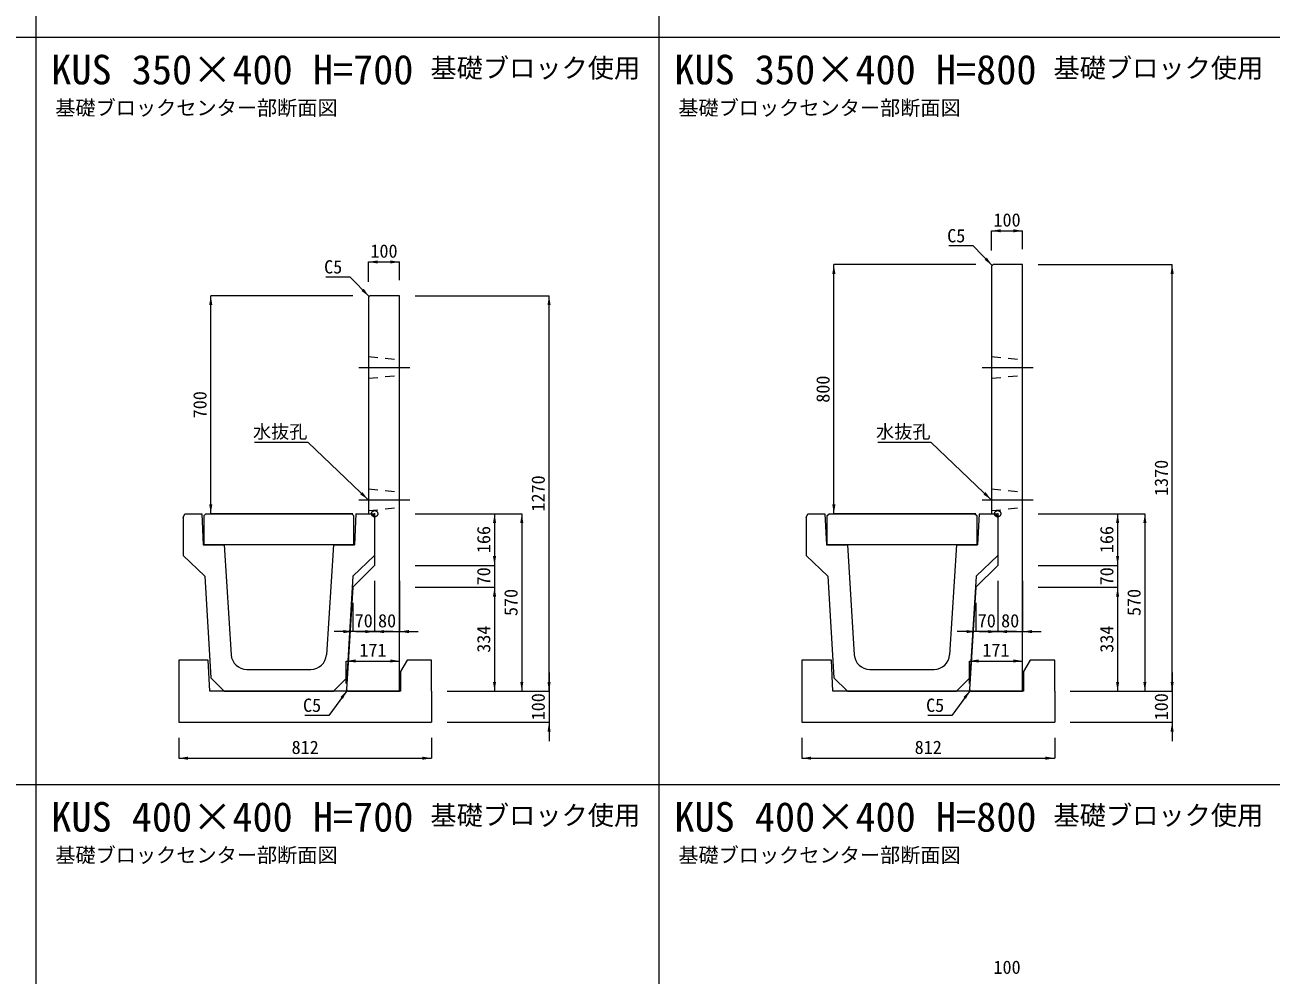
# Model space of a CAD drawing. Units: millimetres at full size, sheet at 1:40. Extents: x 86 to 35886, y -15691 to 10257.
# Drawn here: x 9252 to 13252, y -11902 to -8851 of the extents above; entities that cross this region are included whole.
import ezdxf
from ezdxf.enums import TextEntityAlignment as Align

# ---------------------------------------------------------------- set-up
doc = ezdxf.new("R2010")
doc.units = ezdxf.units.MM
doc.header["$LTSCALE"] = 40
doc.header["$PDMODE"] = 32
doc.header["$PDSIZE"] = 20
doc.linetypes.add('USER1', pattern=[28.575, 19.05, -3.175, 3.175, -3.175])
doc.linetypes.add('USER2', pattern=[1.35, 0.75, -0.6])
for name, color, linetype, lineweight in [('0_2', 7, 'USER1', 5), ('パネックスKUS', 2, 'Continuous', 20), ('図枠', 5, 'Continuous', 13), ('基礎ブロック', 2, 'Continuous', 13), ('寸法線', 7, 'Continuous', 13), ('引出線', 4, 'Continuous', 13), ('本体', 2, 'Continuous', 13), ('補助線', 8, 'USER1', 13)]:
    doc.layers.add(name, color=color, linetype=linetype, lineweight=lineweight)
doc.layers.add('文字', color=7, linetype='Continuous')
doc.styles.add('ＭＳ ゴシック', font='')
doc.styles.get('ＭＳ ゴシック').set_extended_font_data('MS Gothic')

# ---------------------------------------------------------------- blocks, each defined once
blk = doc.blocks.new('filled_arrow')
at = {"color": 0, "linetype": 'Continuous', "lineweight": -2}
blk.add_solid([(7.5, 1.25), (0, 0), (7.5, -1.25)], dxfattribs=at)

msp = doc.modelspace()

# ---------------------------------------------------------------- linework, layer by layer
at = {"layer": 'パネックスKUS'}
for p, q in [((12359.18, -9620.56), (12354.18, -9625.56)), ((12354.18, -9625.56), (12354.18, -10420.56)), ((12454.18, -9620.56), (12359.18, -9620.56)), ((12454.18, -10990.56), (12454.18, -9620.56)), ((10359.18, -9720.56), (10354.18, -9725.56)), ((10354.18, -9725.56), (10354.18, -10420.56)), ((10454.18, -9720.56), (10359.18, -9720.56)), ((10454.18, -10990.56), (10454.18, -9720.56)), ((10354.18, -10420.56), (10374.18, -10420.56)), ((10374.18, -10420.56), (10374.18, -10586.56)), ((12354.18, -10420.56), (12374.18, -10420.56)), ((12374.18, -10420.56), (12374.18, -10586.56)), ((10374.18, -10586.56), (10304.18, -10656.56)), ((12374.18, -10586.56), (12304.18, -10656.56)), ((10304.18, -10656.56), (10283.49, -10985.57)), ((12304.18, -10656.56), (12283.49, -10985.57)), ((10288.18, -10990.56), (10283.49, -10985.57)), ((10288.18, -10990.56), (10454.18, -10990.56)), ((12288.18, -10990.56), (12283.49, -10985.57)), ((12288.18, -10990.56), (12454.18, -10990.56))]:
    msp.add_line(p, q, dxfattribs=at)
at = {"layer": 'パネックスKUS', "linetype": 'USER2', "lineweight": 9}
for p, q in [((10354.18, -9915.56), (10454.18, -9925.56)), ((12354.18, -9915.56), (12454.18, -9925.56)), ((10354.18, -9985.56), (10454.18, -9975.56)), ((12354.18, -9985.56), (12454.18, -9975.56)), ((10354.18, -10340.56), (10454.18, -10350.56)), ((12354.18, -10340.56), (12454.18, -10350.56)), ((10354.18, -10410.56), (10454.18, -10400.56)), ((12354.18, -10410.56), (12454.18, -10400.56))]:
    msp.add_line(p, q, dxfattribs=at)
at = {"layer": '図枠'}
for p, q in [((9286.23, -1890.56), (9286.23, -15590.56)), ((11286.23, -1890.56), (11286.23, -15590.56)), ((86.23, -8890.56), (17286.23, -8890.56)), ((86.23, -11290.56), (17286.23, -11290.56))]:
    msp.add_line(p, q, dxfattribs=at)
at = {"layer": '基礎ブロック'}
for p, q in [((9840.23, -10890.56), (9745.23, -10890.56)), ((9745.23, -10890.56), (9745.23, -10990.56)), ((9845.23, -10990.56), (9840.23, -10890.56)), ((10478.23, -10890.56), (10457.23, -10927.56)), ((10557.23, -10890.56), (10478.23, -10890.56)), ((10557.23, -10990.56), (10557.23, -10890.56)), ((11840.23, -10890.56), (11745.23, -10890.56)), ((11745.23, -10890.56), (11745.23, -10990.56)), ((11845.23, -10990.56), (11840.23, -10890.56)), ((12478.23, -10890.56), (12457.23, -10927.56)), ((12557.23, -10890.56), (12478.23, -10890.56)), ((12557.23, -10990.56), (12557.23, -10890.56)), ((10457.23, -10927.56), (10457.23, -10990.56)), ((12457.23, -10927.56), (12457.23, -10990.56)), ((9745.23, -10990.56), (9745.23, -11090.56)), ((10457.23, -10990.56), (9845.23, -10990.56)), ((10557.23, -10990.56), (10557.23, -11090.56)), ((11745.23, -10990.56), (11745.23, -11090.56)), ((12457.23, -10990.56), (11845.23, -10990.56)), ((12557.23, -10990.56), (12557.23, -11090.56)), ((9745.23, -11090.56), (10557.23, -11090.56)), ((11745.23, -11090.56), (12557.23, -11090.56))]:
    msp.add_line(p, q, dxfattribs=at)
at = {"layer": '寸法線'}
for p, q in [((12354.18, -9512.01), (12454.18, -9512.01)), ((12354.18, -9575.56), (12354.18, -9512.01)), ((12454.18, -9570.56), (12454.18, -9512.01)), ((10354.18, -9612.01), (10454.18, -9612.01)), ((10354.18, -9675.56), (10354.18, -9612.01)), ((10454.18, -9670.56), (10454.18, -9612.01)), ((11848.23, -10420.56), (11848.23, -9620.56)), ((12304.18, -9620.56), (11848.23, -9620.56)), ((12504.18, -9620.56), (12934.07, -9620.56)), ((12934.07, -10990.56), (12934.07, -9620.56)), ((9848.23, -10420.56), (9848.23, -9720.56)), ((10304.18, -9720.56), (9848.23, -9720.56)), ((10504.18, -9720.56), (10934.07, -9720.56)), ((10934.07, -10990.56), (10934.07, -9720.56)), ((10304.18, -10420.56), (9848.23, -10420.56)), ((10504.18, -10420.56), (10846.57, -10420.56)), ((10504.18, -10420.56), (10759.07, -10420.56)), ((10759.07, -10420.56), (10759.07, -10586.56)), ((10846.57, -10420.56), (10846.57, -10990.56)), ((12304.18, -10420.56), (11848.23, -10420.56)), ((12504.18, -10420.56), (12846.57, -10420.56)), ((12504.18, -10420.56), (12759.07, -10420.56)), ((12759.07, -10420.56), (12759.07, -10586.56)), ((12846.57, -10420.56), (12846.57, -10990.56)), ((10759.07, -10526.56), (10759.07, -10716.56)), ((12759.07, -10526.56), (12759.07, -10716.56)), ((10504.18, -10586.56), (10759.07, -10586.56)), ((10504.18, -10586.56), (10759.07, -10586.56)), ((12504.18, -10586.56), (12759.07, -10586.56)), ((12504.18, -10586.56), (12759.07, -10586.56)), ((10374.18, -10636.56), (10374.18, -10799.16)), ((10374.18, -10636.56), (10374.18, -10799.16)), ((10454.18, -10636.56), (10454.18, -10799.16)), ((12374.18, -10636.56), (12374.18, -10799.16)), ((12374.18, -10636.56), (12374.18, -10799.16)), ((12454.18, -10636.56), (12454.18, -10799.16)), ((10504.18, -10656.56), (10759.07, -10656.56)), ((10504.18, -10656.56), (10759.07, -10656.56)), ((10759.07, -10656.56), (10759.07, -10990.56)), ((12504.18, -10656.56), (12759.07, -10656.56)), ((12504.18, -10656.56), (12759.07, -10656.56)), ((12759.07, -10656.56), (12759.07, -10990.56)), ((10304.18, -10706.56), (10304.18, -10799.16)), ((12304.18, -10706.56), (12304.18, -10799.16)), ((10434.18, -10799.16), (10244.18, -10799.16)), ((10314.18, -10799.16), (10514.18, -10799.16)), ((12434.18, -10799.16), (12244.18, -10799.16)), ((12314.18, -10799.16), (12514.18, -10799.16)), ((10283.18, -10893.64), (10454.18, -10893.64)), ((10283.18, -10965.56), (10283.18, -10893.64)), ((10454.18, -10965.56), (10454.18, -10893.64)), ((12283.18, -10893.64), (12454.18, -10893.64)), ((12283.18, -10965.56), (12283.18, -10893.64)), ((12454.18, -10965.56), (12454.18, -10893.64)), ((10934.07, -10930.56), (10934.07, -11150.56)), ((12934.07, -10930.56), (12934.07, -11150.56)), ((10607.23, -10990.56), (10934.07, -10990.56)), ((10607.23, -10990.56), (10846.57, -10990.56)), ((10607.23, -10990.56), (10759.07, -10990.56)), ((10607.23, -10990.56), (10934.07, -10990.56)), ((12607.23, -10990.56), (12934.07, -10990.56)), ((12607.23, -10990.56), (12846.57, -10990.56)), ((12607.23, -10990.56), (12759.07, -10990.56)), ((12607.23, -10990.56), (12934.07, -10990.56)), ((10607.23, -11090.56), (10934.07, -11090.56)), ((12607.23, -11090.56), (12934.07, -11090.56)), ((9745.23, -11140.56), (9745.23, -11205.79)), ((10557.23, -11140.56), (10557.23, -11205.79)), ((11745.23, -11140.56), (11745.23, -11205.79)), ((12557.23, -11140.56), (12557.23, -11205.79)), ((9745.23, -11205.79), (10557.23, -11205.79)), ((11745.23, -11205.79), (12557.23, -11205.79))]:
    msp.add_line(p, q, dxfattribs=at)
at = {"layer": '引出線'}
for points in [[(12356.68, -9623.06), (12295.19, -9560.35), (12217.42, -9560.35)], [(10356.68, -9723.06), (10295.19, -9660.35), (10217.42, -9660.35)], [(10353.23, -10375.56), (10160.77, -10192.12), (9989.03, -10192.12)], [(12353.23, -10375.56), (12160.77, -10192.12), (11989.03, -10192.12)], [(10285.84, -10988.07), (10227.41, -11068.33), (10149.64, -11068.33)], [(12285.84, -10988.07), (12227.41, -11068.33), (12149.64, -11068.33)]]:
    msp.add_lwpolyline(points, dxfattribs=at)
at = {"layer": '本体'}
for p, q in [((9759.18, -10432.56), (9765.18, -10420.56)), ((9759.18, -10432.56), (9759.18, -10554.56)), ((9765.18, -10420.56), (9819.18, -10420.56)), ((9819.18, -10420.56), (9824.18, -10520.56)), ((10314.18, -10420.56), (10309.18, -10520.56)), ((10314.18, -10420.56), (10368.18, -10420.56)), ((10374.18, -10432.56), (10368.18, -10420.56)), ((10374.18, -10432.56), (10374.18, -10554.56)), ((11759.18, -10432.56), (11765.18, -10420.56)), ((11759.18, -10432.56), (11759.18, -10554.56)), ((11765.18, -10420.56), (11819.18, -10420.56)), ((11819.18, -10420.56), (11824.18, -10520.56)), ((12314.18, -10420.56), (12309.18, -10520.56)), ((12314.18, -10420.56), (12368.18, -10420.56)), ((12374.18, -10432.56), (12368.18, -10420.56)), ((12374.18, -10432.56), (12374.18, -10554.56)), ((9759.18, -10554.56), (9828.68, -10621.56)), ((9824.18, -10520.56), (9891.68, -10520.56)), ((9891.68, -10520.56), (9913.75, -10873.68)), ((10241.68, -10520.56), (10219.61, -10873.68)), ((10241.68, -10520.56), (10309.18, -10520.56)), ((10374.18, -10554.56), (10304.68, -10621.56)), ((11759.18, -10554.56), (11828.68, -10621.56)), ((11824.18, -10520.56), (11891.68, -10520.56)), ((11891.68, -10520.56), (11913.75, -10873.68)), ((12241.68, -10520.56), (12219.61, -10873.68)), ((12241.68, -10520.56), (12309.18, -10520.56)), ((12374.18, -10554.56), (12304.68, -10621.56)), ((9828.68, -10621.56), (9848.28, -10947.17)), ((10304.68, -10621.56), (10285.08, -10947.17)), ((11828.68, -10621.56), (11848.28, -10947.17)), ((12304.68, -10621.56), (12285.08, -10947.17)), ((9891.68, -10990.56), (9848.28, -10947.17)), ((9963.65, -10920.56), (10169.71, -10920.56)), ((10241.68, -10990.56), (10285.08, -10947.17)), ((11891.68, -10990.56), (11848.28, -10947.17)), ((11963.65, -10920.56), (12169.71, -10920.56)), ((12241.68, -10990.56), (12285.08, -10947.17)), ((9891.68, -10990.56), (10241.68, -10990.56)), ((11891.68, -10990.56), (12241.68, -10990.56))]:
    msp.add_line(p, q, dxfattribs=at)
at = {"layer": '本体', "lineweight": 20}
for points in [[(9826.68, -10520.56), (9826.68, -10426.56), (9832.68, -10420.56), (10300.68, -10420.56), (10306.68, -10426.56), (10306.68, -10520.56)], [(11826.68, -10520.56), (11826.68, -10426.56), (11832.68, -10420.56), (12300.68, -10420.56), (12306.68, -10426.56), (12306.68, -10520.56)]]:
    msp.add_lwpolyline(points, close=True, dxfattribs=at)
at = {"layer": '本体'}
for centre, start, end in [((9963.65, -10870.56), 183.57633, 270), ((10169.71, -10870.56), 270, 356.42367), ((11963.65, -10870.56), 183.57633, 270), ((12169.71, -10870.56), 270, 356.42367)]:
    msp.add_arc(centre, 50, start, end, dxfattribs=at)
at = {"layer": '補助線'}
for p, q in [((10323.87, -9950.56), (10487.59, -9950.56)), ((12323.87, -9950.56), (12487.59, -9950.56)), ((10323.87, -10375.56), (10487.59, -10375.56)), ((12323.87, -10375.56), (12487.59, -10375.56))]:
    msp.add_line(p, q, dxfattribs=at)
for p in [(10374.18, -10420.56), (12374.18, -10420.56)]:
    msp.add_point(p, dxfattribs=at)

# ---------------------------------------------------------------- block references
at = {"layer": '寸法線', "xscale": 4, "yscale": 4}
for p in [(12354.18, -9512.01), (10354.18, -9612.01), (10374.18, -10799.16), (10454.18, -10799.16), (12374.18, -10799.16), (12454.18, -10799.16), (10283.18, -10893.64), (12283.18, -10893.64), (9745.23, -11205.79), (11745.23, -11205.79)]:
    msp.add_blockref('filled_arrow', p, dxfattribs=at)
for p, rotation in [((12454.18, -9512.01), 180), ((10454.18, -9612.01), 180), ((11848.23, -9620.56), 270), ((12934.07, -9620.56), 270), ((9848.23, -9720.56), 270), ((10934.07, -9720.56), 270), ((9848.23, -10420.56), 90), ((11848.23, -10420.56), 90), ((10759.07, -10420.56), 270), ((10846.57, -10420.56), 270), ((12759.07, -10420.56), 270), ((12846.57, -10420.56), 270), ((10759.07, -10586.56), 90), ((10759.07, -10586.56), 90), ((12759.07, -10586.56), 90), ((12759.07, -10586.56), 90), ((10759.07, -10656.56), 270), ((10759.07, -10656.56), 270), ((12759.07, -10656.56), 270), ((12759.07, -10656.56), 270), ((10304.18, -10799.16), 180), ((10374.18, -10799.16), 180), ((12304.18, -10799.16), 180), ((12374.18, -10799.16), 180), ((10454.18, -10893.64), 180), ((12454.18, -10893.64), 180), ((10759.07, -10990.56), 90), ((10846.57, -10990.56), 90), ((10934.07, -10990.56), 90), ((10934.07, -10990.56), 90), ((12759.07, -10990.56), 90), ((12846.57, -10990.56), 90), ((12934.07, -10990.56), 90), ((12934.07, -10990.56), 90), ((10934.07, -11090.56), 270), ((12934.07, -11090.56), 270), ((10557.23, -11205.79), 180), ((12557.23, -11205.79), 180)]:
    msp.add_blockref('filled_arrow', p, dxfattribs=dict(at, rotation=rotation))
at = {"layer": '引出線', "xscale": 4, "yscale": 4}
for p, rotation in [((12356.68, -9623.06), 134.4), ((10356.68, -9723.06), 134.4), ((10353.23, -10375.56), 136.4), ((12353.23, -10375.56), 136.4), ((10285.84, -10988.07), 233.9), ((12285.84, -10988.07), 233.9)]:
    msp.add_blockref('filled_arrow', p, dxfattribs=dict(at, rotation=rotation))

# ---------------------------------------------------------------- texts
at = {"layer": '0_2', "style": 'ＭＳ ゴシック'}
for p in [(9348.99, -9154.99), (11348.99, -9154.99), (9348.99, -11554.99), (11348.99, -11554.99)]:
    msp.add_text('基礎ブロックセンター部断面図', height=47.47, dxfattribs=at).set_placement(p, align=Align.BOTTOM_LEFT)
at = {"layer": '寸法線', "style": 'ＭＳ ゴシック'}
for s, p in [('100', (12404.18, -9477.01)), ('100', (10404.18, -9577.01)), ('70', (10339.18, -10764.16)), ('80', (10414.18, -10764.16)), ('70', (12339.18, -10764.16)), ('80', (12414.18, -10764.16)), ('171', (10368.68, -10858.64)), ('171', (12368.68, -10858.64)), ('812', (10151.23, -11170.79)), ('812', (12151.23, -11170.79)), ('100', (12404.18, -11877.01))]:
    msp.add_text(s, height=42.72, dxfattribs=at).set_placement(p, align=Align.MIDDLE_CENTER)
for s, p in [('800', (11813.23, -10020.56)), ('700', (9813.23, -10070.56)), ('1370', (12899.07, -10305.56)), ('1270', (10899.07, -10355.56)), ('166', (10724.07, -10503.56)), ('166', (12724.07, -10503.56)), ('70', (10724.07, -10621.56)), ('70', (12724.07, -10621.56)), ('570', (10811.57, -10705.56)), ('570', (12811.57, -10705.56)), ('334', (10724.07, -10823.56)), ('334', (12724.07, -10823.56)), ('100', (10899.07, -11040.56)), ('100', (12899.07, -11040.56))]:
    msp.add_text(s, height=42.72, rotation=90, dxfattribs=at).set_placement(p, align=Align.MIDDLE_CENTER)
at = {"layer": '引出線', "style": 'ＭＳ ゴシック'}
for s, p in [('C5', (12270.19, -9506.35)), ('C5', (10270.19, -9606.35)), ('水抜孔', (10158.52, -10135.83)), ('水抜孔', (12158.52, -10135.83)), ('C5', (10202.41, -11014.33)), ('C5', (12202.41, -11014.33))]:
    msp.add_text(s, height=42.72, dxfattribs=at).set_placement(p, align=Align.TOP_RIGHT)
at = {"layer": '文字', "style": 'ＭＳ ゴシック'}
for s, p in [('KUS 350×400 H=700', (9336.23, -9070.06)), ('KUS 350×400 H=800', (11336.23, -9070.06)), ('KUS 400×400 H=700', (9336.23, -11470.06)), ('KUS 400×400 H=800', (11336.23, -11470.06))]:
    msp.add_text(s, height=94.94, dxfattribs=at).set_placement(p, align=Align.BOTTOM_LEFT)
for p in [(11226.61, -8989.1), (13226.61, -8989.1), (11226.61, -11389.1), (13226.61, -11389.1)]:
    msp.add_text('基礎ブロック使用', height=61.71, dxfattribs=at).set_placement(p, align=Align.MIDDLE_RIGHT)

doc.saveas('drawing.dxf')
